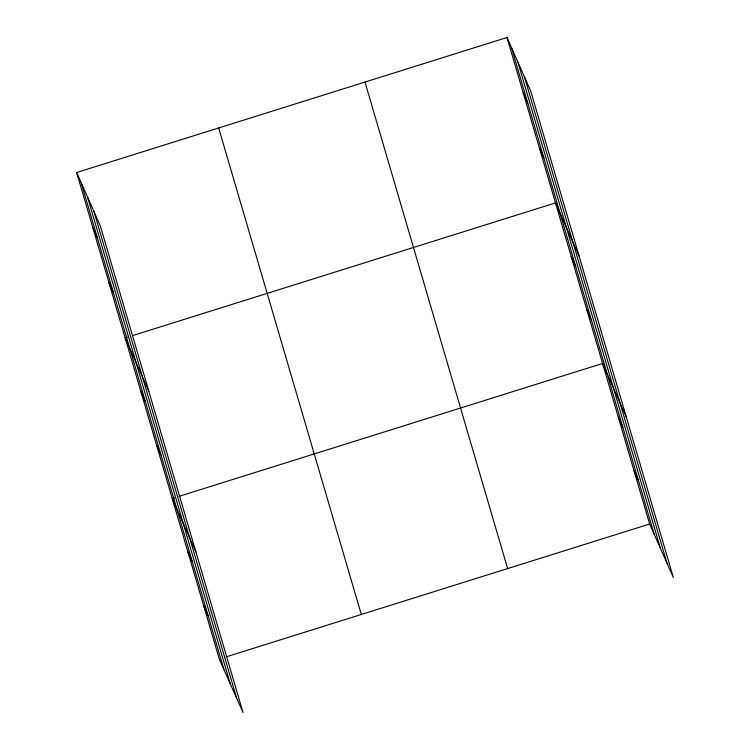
<?xml version="1.0" encoding="UTF-8"?>
<svg xmlns="http://www.w3.org/2000/svg" width="750" height="750" viewBox="0 0 750 750"><rect width="100%" height="100%" fill="white"/><g stroke="black" fill="none" stroke-linecap="round" stroke-linejoin="round"><path stroke-width="1.12" d="M76.659 172.519L100.359 225.984L243 712.5L219.3 659.034L76.659 172.519L507 37.5L530.7 90.966L673.341 577.481L649.641 524.016L507 37.5M127.378 337.238L125.156 337.931L148.856 391.397M132.928 335.494L555.506 202.912L579.197 256.378M174.45 497.784L172.228 498.488L195.928 551.953M178.884 496.397L602.578 363.469L626.269 416.934M225.956 656.944L649.641 524.016M523.172 92.634L527.709 102.891M539.334 147.778L543.881 158.025M571.191 256.434L575.737 266.681M586.884 309.947L591.422 320.194M618.263 416.981L622.809 427.228M633.956 470.503L638.494 480.75M92.831 227.653L97.369 237.9M108.994 282.797L113.531 293.044M140.85 391.453L145.388 401.7M156.544 444.966L161.081 455.212M187.922 552L192.459 562.247M203.616 605.522L208.153 615.769M524.381 76.706L667.022 563.222M517.866 62.006L660.506 548.531M511.547 47.747L654.188 534.263M364.988 82.059L507.628 568.575M218.672 127.959L361.312 614.475M94.031 211.725L236.672 698.241M87.525 197.025L230.166 683.541M81.206 182.766L223.847 669.281"/></g></svg>
